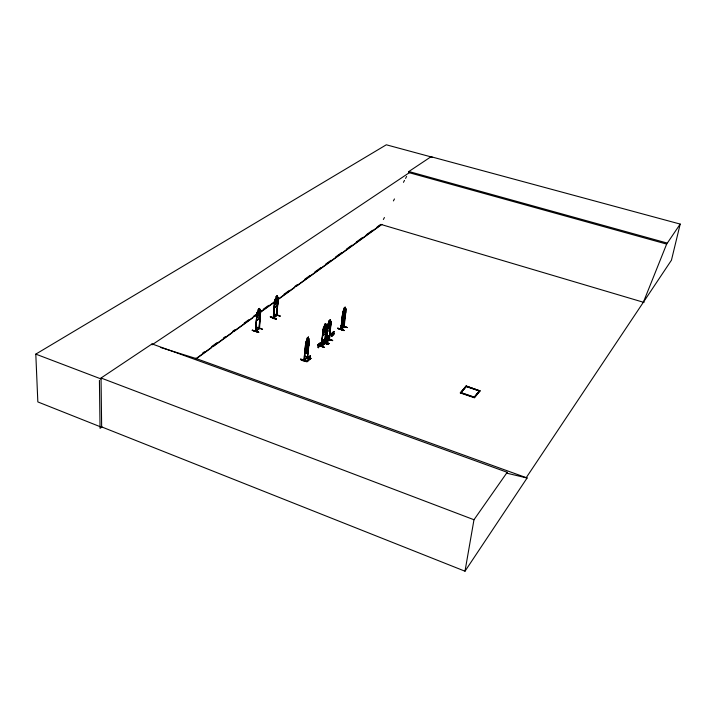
<?xml version="1.0" encoding="UTF-8"?>
<svg xmlns="http://www.w3.org/2000/svg" width="716" height="716" viewBox="0 0 716 716"><rect width="100%" height="100%" fill="white"/><g stroke="black" fill="none" stroke-linecap="round" stroke-linejoin="round"><path stroke-width="1.07" d="M680.2 224.081L666.65 244.084L408.729 172.556L408.854 171.518L431.05 156.723L680.2 224.081L671.447 260.194L526.206 477.706L527.074 478.02L507.035 473.24L507.214 472.3L152.069 343.931L152.052 344.817L409.292 172.708M344.584 320.124L343.608 326.917M343.966 326.684L340.753 329.503L342.722 312.686L341.38 329.306M320.392 343.224L319.9 342.883L319.345 343.984L319.703 343.438M252.3 330.345C271.946 336.404 239.162 325.986 258.485 332.457M255.782 330.926L256.883 314.047L255.478 331.195L259.29 328.349M259.622 308.435L258.324 309.366L257.59 312.641L257.357 316.544L257.894 317.743L259.076 316.884L259.801 314.763L259.622 308.435L258.288 309.321L258.163 311.424L256.847 313.089L255.755 331.284L256.883 313.08M256.095 331.034L256.131 330.425M343.528 324.106L343.018 326.702L343.814 322.773L342.973 323.892L343.286 323.381M259.38 310.61L259.55 308.417M260.051 315.774L259.219 328.733L259.711 316.025M256.588 318.71L256.856 320.5L259.792 318.28L260.714 310.359L259.532 328.51L255.827 331.231M262.521 329.45L256.382 326.988M262.566 329.109L256.418 327.248M270.344 316.651C281.764 320.043 274.488 320.016 270.353 316.651M273.709 317.081L273.252 317.985L276.949 314.664M274.398 301.382L273.297 317.949L273.897 317.779L274.944 301.212L274.398 301.382L274.944 301.212M276.045 298.608L274.72 300.192L273.467 318.056L274.819 300.21M277.924 299.888L276.752 315.64L277.217 305.625M277.441 302.322L277.754 298.089L277.199 297.838C277.772 293.354 276.394 298.321 278.354 297.65M273.575 318.002L277.083 315.362L277.933 297.238M277.137 315.362L276.859 314.673M278.023 303.083L277.405 305.383L278.399 297.596M274.031 314.199L280.063 315.971M304.237 359.548L304.264 360.506M300.783 359.065C299.87 360.085 307.424 362.618 307.37 361.267L300.774 359.074M326.04 342.221L327.686 325.368L325.771 342.49L329.27 339.581M303.933 360.399L305.714 342.919L305.768 345.148M304.336 356.264L310.896 358.456L304.524 356.067M307.755 357.436L309.357 338.928L308.927 338.507L305.741 341.953L304.157 360.56L307.692 357.427M306.26 340.888L305.097 351.708L305.455 352.093L308.095 349.623M305.455 352.093L306.26 351.323L306.036 353.543L305.983 347.135L307.039 340.95L308.14 340.002L307.925 349.122L307.54 349.596L307.066 348.191L305.902 351.01L306.851 347.922L306.287 346.079L306.654 345.774L307.128 347.26L308.31 344.315L307.334 347.511C309.142 348.853 304.255 358.376 308.166 349.641M307.101 340.234L307.245 338.05L308.417 337.048L308.39 343.474L307.334 349.632L306.242 350.589L306.117 345.443L307.245 338.05M324.742 343.734L325.574 331.007M324.438 343.08L325.046 342.83M308.122 339.268L308.301 337.129M307.773 350.115L307.379 357.749L308.086 349.122M303.969 360.408L307.549 356.702M308.274 347.69L308.542 343.743M307.611 358.277L308.614 357.839L307.611 358.277L309.16 356.532L309.5 357.051M308.104 349.676L309.088 342.937M307.978 358.403L309.527 356.658M310.44 358.976L310.1 358.51L310.44 358.976L309.16 359.674L309.894 359.146L309.724 356.747L308.865 357.615L308.614 360.613L307.996 360.712L308.247 357.714M307.996 360.712L309.16 356.532M308.363 360.837L308.614 357.839M309.384 357.051L310.395 355.87L310.1 358.51M309.527 359.79L309.187 359.325M309.527 359.02L309.724 356.747M309.768 358.805L310.028 355.754M317.698 344.781L324.554 347.466L317.662 345.184L320.553 342.848L320.607 345.157A1.208 0.465 -70.8 0 1 320.401 345.819L319.059 346.625L320.025 344.718M321.341 345.649L321.914 345.461L321.851 346.159L323.122 329.1L321.242 346.329C330.882 338.265 319.381 347.851 321.69 345.389M318.038 347.609L318.298 344.647L318.396 347.725L318.548 344.441L319.578 343.635L317.662 345.184M318.396 347.725L318.906 344.566M319.22 343.51L319.712 344.092L320.419 343.322L319.936 344.933L319.855 344.199M319.417 346.75L320.329 345.434L319.936 344.933M319.712 344.092L319.739 343.626M323.346 329.172L321.466 346.41L322.647 334.39M322.576 343.796L322.844 340.861L322.934 343.922L323.095 340.655L324.106 339.849L322.603 341.111C327.069 344.844 334.658 344.459 322.755 341.12M322.934 343.922L323.444 340.771M323.757 339.733L324.071 340.252M324.321 342.338L324.429 341.192L324.563 342.132M323.829 341.362L324.581 339.536L324.813 340.959L323.829 341.362L324.581 339.536M324.688 342.794L324.706 343.716M324.67 343.734L326.272 326.523M324.429 341.192L323.605 341.881L324.867 338.802L325.27 340.565L324.697 340.637L325.243 340.923L324.679 342.454M325.512 325.592L326.38 324.903L326.72 325.315L325.019 343.474L321.574 346.356M328.241 323.39L326.013 342.579L327.767 324.411L330.89 321.296M326.38 342.302C325.037 341.246 327.695 342.096 329.145 339.545M328.581 336.126L327.06 337.755L326.738 337.245L328.581 336.126L327.409 340.163L327.328 337.12L327.409 340.163M327.06 340.046L327.928 337.03M326.12 342.534L329.485 339.742L331.177 321.6L330.837 321.189L330.058 321.896L330.291 319.703L329.181 320.679L328.411 323.954L328.474 329.047L329.548 328.161L330.273 326.031L330.631 322.146L330.103 321.797M328.223 336.001L328.546 336.52M328.125 338.605C329.494 339.706 329.029 334.354 328.868 338.05C327.23 340.306 331.087 336.135 328.295 337.522L328.456 335.813L329.816 335.097L328.572 336.887M328.492 338.713C329.262 340.27 330.416 334.784 328.295 337.522M321.887 342.132L328.062 344.486L321.735 341.971M328.644 337.639L328.805 335.929M330.13 321.914L330.362 319.73M328.921 337.003L329.423 335.365M329.897 329.378L329.199 339.966L330.21 329.118M330.702 323.158L329.208 339.93M330.407 327.024L330.801 322.827M332.099 333.549L331.132 333.933L332.985 332.439L331.821 336.457L331.75 333.423L331.821 336.457M331.49 334.059L331.168 333.549M331.472 336.341L332.34 333.343M332.636 332.322L332.949 332.833M326.398 338.355L332.573 340.342M333.209 333.575L333.933 332.931L333.96 334.112A1.208 0.456 -71.2 0 1 333.701 334.784C332.117 336.583 333.146 331.168 334.112 331.49C333.468 333.96 331.973 332.824 334.068 331.911M337.773 328.205C357.06 335.249 324.769 323.713 344.056 330.255M340.941 325.717L347.394 327.561L341.102 325.529M341.997 321.019L342.329 321.493L343.045 320.795L342.74 322.907L342.892 316.749L343.949 310.842L344.933 310.001L344.539 318.781L343.778 321.976L342.74 322.907L343.85 322.003L344.02 319.936L345.094 318.307L346.016 309.035L344.181 326.836L340.995 329.593L341.854 321.511M342.024 321.099L342.83 311.737M342.105 327.516L342.042 324.527L342.105 327.516L343.224 323.551L341.818 325.136L341.505 324.643L343.653 323.31M341.756 327.4L342.615 324.438M345.175 307.137L345.076 313.357L344.02 319.238L343.045 320.097L343.42 311.299L344.127 308.041L345.246 307.164L344.154 308.086M342.875 323.444L343.331 323.999L343.957 323.31M343.322 324.008L343.367 323.543M342.669 326.594L344.092 325.413L343.268 326.147L344.208 322.961L343.411 323.247M343.608 326.997L344.405 319.273M343.832 327.069L345.568 310.225M344.808 317.922L345.13 314.619M320.285 344.808L320.249 345.031A1.208 0.465 -70.8 0 1 320.043 345.703L319.059 346.625M460.325 392.959L466.179 385.933L479.988 390.999L474.323 397.747L460.325 392.959L466.179 385.933M466.402 386.246L460.871 392.905L466.402 386.246L479.505 390.694L474.09 397.425L479.505 390.694M474.323 397.747L480.051 390.641M276.537 315.138L273.691 317.251M101.645 426.888L464.997 571.207L473.983 519.744L507.214 472.3M258.932 328.232L255.514 330.577L255.952 330.452M310.395 355.87L309.41 356.738M260.373 315.953L259.747 318.307L256.784 320.473M305.499 345.971L306.081 343.492L305.571 345.989M308.766 344.647L308.292 347.108L308.873 344.647M342.499 315.595C341.836 313.885 346.553 308.596 345.676 312.919M342.57 315.613L343.125 313.259M326.72 325.315L326.362 324.992L323.686 327.167L323.229 328.17L322.827 335.553L325.601 333.271L326.21 330.926M326.138 330.899L325.556 333.298M327.257 329.969L327.454 331.803L330.121 329.539L331.248 321.618L330.819 321.269M300.559 359.584L307.146 361.759M300.729 359.396L307.316 361.598M252.488 330.148L258.673 332.287M270.299 316.964L276.403 319.041M324.536 347.394L317.994 345.389M322.701 341.434L329.065 343.564M328.886 343.778L322.218 341.38L324.106 339.849M333.665 331.418C332.591 331.768 331.884 336.35 333.352 334.658A1.208 0.456 -71.2 0 0 333.611 333.996L333.584 332.806L332.851 333.45M277.495 301.901L276.788 303.978L275.66 304.792L275.427 299.771L276.116 296.531L277.316 295.663L276.179 296.549M343.725 324.035L342.919 326.031L343.743 325.297M342.284 321.386L345.067 318.316M343.993 310.118L342.794 311.746L341.093 329.539M643.371 302.241L666.65 244.084M324.187 341.478L324.93 339.653M325.216 338.928L323.963 341.997L324.778 341.308M274.783 300.21L275.15 299.181M256.919 313.107L257.366 312.069M383.364 219.481L384.429 217.53M393.406 200.91L394.462 198.95M403.448 182.329L404.504 180.378M405.56 178.418L406.616 176.467M340.87 328.85L341.174 328.778M307.191 357.015L307.531 357.078M325.887 341.863L326.219 341.747M321.278 346.302L321.833 346.123M464.997 571.207L527.11 477.966L195.414 358.286M259.299 328.098L259.326 327.74M309.16 359.674L310.467 358.635M310.896 358.456L304.372 355.915M343.653 326.577L340.87 328.895L343.868 326.738M310.091 356.872L309.133 356.935M307.146 357.23L304.595 359.763M343.018 326.702L343.707 325.673M343.054 321.636L343.68 321.081L342.982 322.316M341.818 325.136L342.391 324.634M306.296 352.183L306.994 351.565L306.233 352.89M305.965 353.516L307.173 352.478M342.481 318.915L344.897 316.812C347.493 309.876 342.114 323.587 342.293 317.197L342.481 318.915L342.257 317.242M304.228 360.148L305.41 349.462L308.274 347.054M343.143 313.313L345.56 311.218M306.099 343.537L308.909 341.129L309.052 342.982L308.838 341.102M342.946 312.758L342.436 312.937M345.04 309.214L345.649 308.605L346.016 309.035M305.947 342.991L305.383 343.197M307.271 338.095L308.372 337.147M308.149 337.675L307.379 338.99L308.086 338.391M332.546 340.691L326.254 338.203M324.42 343.259L321.565 345.801M328.921 339.474L326.165 341.962M329.27 339.321L328.975 339.268M331.132 333.933L332.985 332.439M317.967 345.443L318.656 344.772M322.531 341.63L323.202 340.977M327.06 337.755L327.677 337.236M327.91 325.44L327.373 325.628M330.031 321.028L329.342 321.591L330.094 320.329M323.668 327.114L324.464 326.469M328.179 323.426L329.02 322.755L329.145 320.634M324.688 324.402L325.771 323.516M329.244 320.696L330.318 319.828M256.167 330.532L259.147 328.304M273.906 317.322L276.743 315.21M274.183 314.1L280.09 316.239M277.387 305.338L274.586 307.45L277.45 305.365M101.914 426.987L100.052 428.338L99.417 380.33M257.098 314.118L256.534 314.297M278.211 298.849L276.788 315.604M257.536 314.091L196.112 358.537L160.447 347.43M260.248 312.131L275.606 301.015M278.309 299.055L381.297 224.538L644.042 302.438M195.799 359.11L211.166 347.994M212.965 346.687L231.939 332.949M233.747 331.642L252.721 317.904M254.529 316.588L256.337 315.282M260.857 312.015L273.503 302.859M278.927 298.93L294.285 287.805M296.093 286.498L381.932 224.359M257.312 312.104L260.311 309.939L259.496 310.529M275.168 299.234L278.023 297.176M202.646 353.06L204.454 351.753M211.685 346.526L217.109 342.606M223.437 338.033L225.245 336.726M232.476 331.499L235.188 329.539M244.228 323.014L248.747 319.748M253.267 316.481L255.979 314.521M263.211 309.294L268.634 305.374M284.001 294.267L289.425 290.347M294.849 286.427L297.561 284.467M304.792 279.24L310.216 275.329M314.736 272.062L321.063 267.489M325.583 264.222L331.007 260.302M335.527 257.035L341.854 252.462M346.374 249.195L351.798 245.275M356.317 242.008L362.645 237.435M366.261 234.821L372.589 230.257M377.108 226.99L380.724 224.376M432.392 157.251L386.318 144.793L35.8 354.125L37.841 401.927L101.654 427.282L101.037 378.012L152.069 343.931M259.192 328.716L260.311 311.567M408.854 171.518L666.909 243.001M343.206 310.717L345.721 308.632L345.98 309.097M340.977 325.637L347.385 327.57M304.372 356.183L310.932 358.367M274.013 313.939L280.081 315.989M328.456 335.813L329.011 336.126M326.254 338.462L332.734 340.53M466.116 386.291L479.988 390.999M466.349 386.604L479.443 391.052M324.455 340.834L325.019 341.111M321.744 342.239L328.259 344.324M460.934 392.547L474.153 397.058M460.379 392.601L474.386 397.389M101.037 378.012L473.983 519.744M35.8 354.125L101.046 378.943M260.248 309.921L260.669 310.413M256.561 318.647L256.856 320.5M305.383 347.663L305.535 349.506M333.468 333.531C333.137 336.323 332.305 332.851 333.468 333.531M333.817 333.647C333.486 336.439 332.654 332.967 333.817 333.647M258.225 312.176L257.993 316.078L259.174 315.219L259.407 311.326L258.225 312.176M258.583 309.58L258.539 310.279L259.344 309.035L258.583 309.58M276.036 299.333L275.776 303.154L276.895 302.34L277.155 298.518L276.036 299.333M276.394 296.791L276.349 297.471L277.119 296.272L276.394 296.791M323.856 327.677L323.927 332.788L325.01 331.893L325.744 329.754L326.102 325.843L325.583 325.619C327.149 321.582 323.417 324.455 324.5 326.505L323.856 327.677M324.438 327.203L324.08 331.114L325.162 330.228L325.52 326.317L324.438 327.203M324.849 324.599L324.787 325.297L325.547 324.026L324.849 324.599M328.993 323.489L328.635 327.382L329.7 326.505L330.058 322.612L328.993 323.489M344.36 308.301L344.298 308.981L344.996 307.755L344.36 308.301M343.188 315.738L343.644 317.546L342.749 320.473L343.823 317.823L344.494 318.933L344.074 317.188L344.996 314.154L343.895 316.928L343.241 315.658M337.719 328.483L344.038 330.568L337.719 328.483M344.396 315.434L343.42 316.293L344.396 315.452M307.665 345.676L306.573 346.625L307.665 345.685M344.557 313.805L343.582 314.655L344.557 313.814M307.808 343.966L306.716 344.924L307.808 343.984M274.684 307.388L274.461 305.669L274.658 307.477"/></g></svg>
